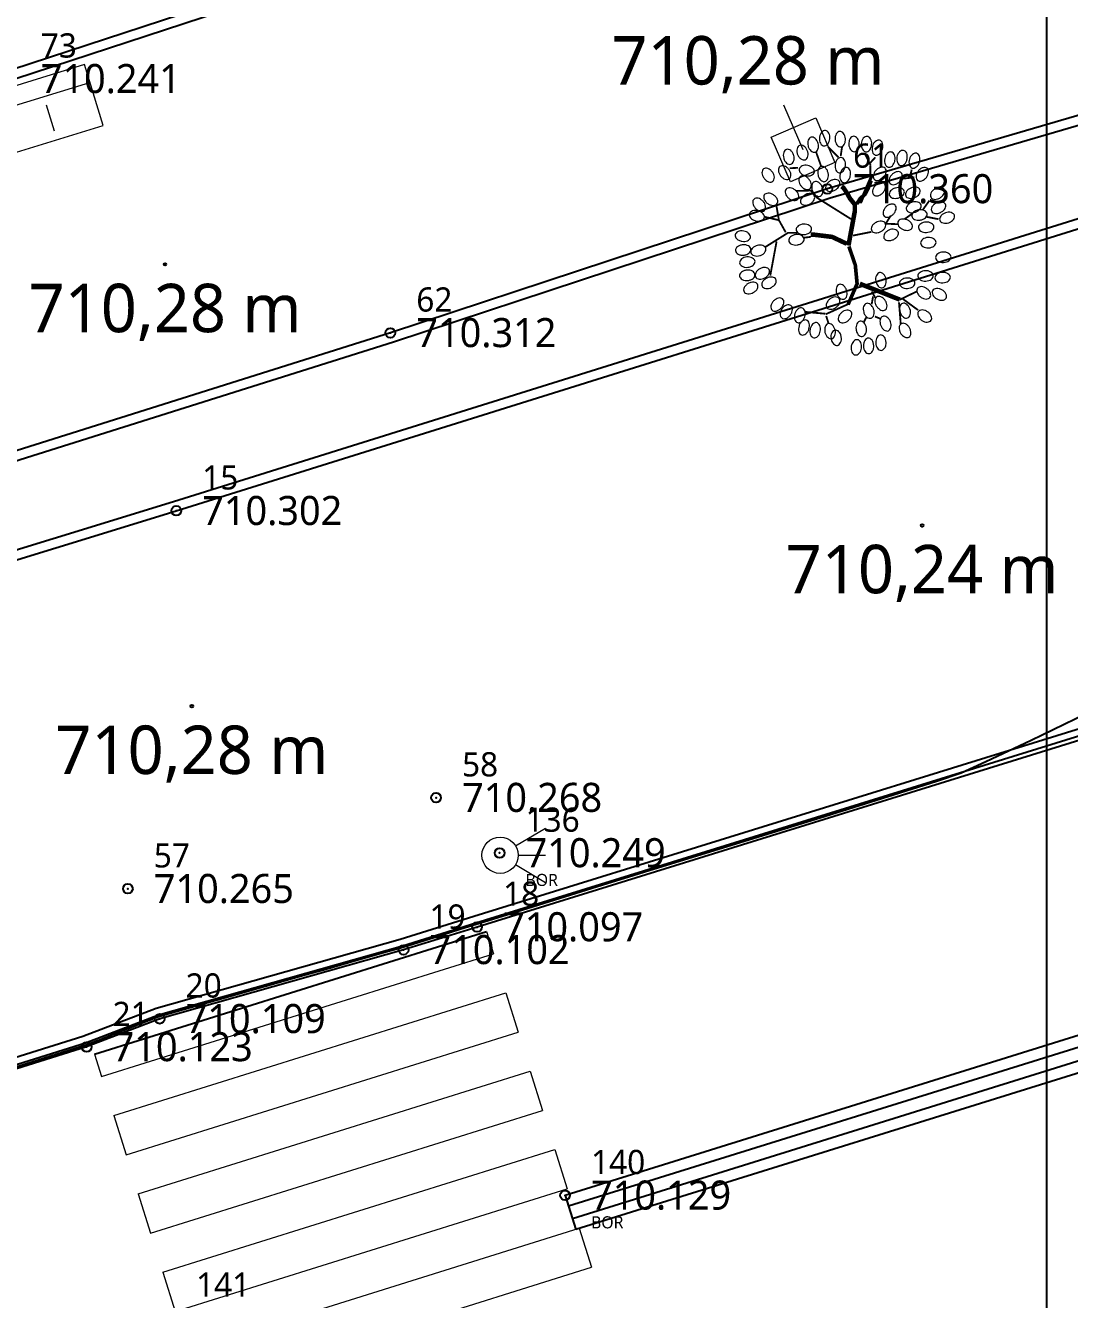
# Model space of a CAD drawing. Header units: metres. Extents: x 429510 to 429857, y 4467140 to 4467333.
# Drawn here: x 429677.36 to 429690.28, y 4467192.23 to 4467208.01 of the extents above; entities that cross this region are included whole.
import ezdxf

# ---------------------------------------------------------------- set-up
doc = ezdxf.new("R2010")
doc.units = ezdxf.units.M
doc.header["$LTSCALE"] = 4
doc.header["$PDMODE"] = 32
doc.header["$PDSIZE"] = 0.12
for name, color, linetype, lineweight in [('38PASO-CEBRA', 254, 'Continuous', 0), ('TB-32BANCO-MADERA-P', 254, 'Continuous', 0), ('TB-41BOCA-RIEGO-P', 131, 'Continuous', 0), ('TB-52REGISTRO-TRAFICO-P', 253, 'Continuous', 0), ('TRIAL-ACERA', 125, 'Continuous', 9)]:
    doc.layers.add(name, color=color, linetype=linetype, lineweight=lineweight)
for name, color, linetype in [('C-ETIQ', 7, 'Continuous'), ('C-MARC', 7, 'Continuous'), ('C-PUNTOS', 7, 'Continuous'), ('C-SUPE-ETIQ_Puntos', 92, 'Continuous'), ('C-TOPO-FEAT', 94, 'Continuous'), ('Cuadricula Coordenadas', 5, 'Continuous')]:
    doc.layers.add(name, color=color, linetype=linetype)
doc.layers.add('C-SUPE_CurvasNivel', color=42, linetype='Continuous', true_color=0xb38600)
doc.layers.add('TB-ARBOL', color=94, linetype='Continuous', true_color=0x03a003)
doc.layers.add('TRIAL-BORDILLO', color=232, linetype='Continuous', lineweight=9, true_color=0xc70063)
doc.layers.add('TRIAL-PINTURA HORIZONTAL', color=254, linetype='Continuous', lineweight=9, true_color=0xe0e0e0)
doc.styles.get("Standard").update_dxf_attribs({"font": 'segoeuil.ttf'})
doc.styles.add('Trial_standard', font='segoeuisl.ttf')

# ---------------------------------------------------------------- blocks, each defined once
blk = doc.blocks.new('*U26')
blk.add_line((0, 0), (-0.398, 0.918))
at = {"flags": 128}
blk.add_lwpolyline([(-0.658, 0.26), (0.26, 0.658), (0.658, -0.26), (-0.26, -0.658), (-0.658, 0.26)], dxfattribs=at)
blk = doc.blocks.new('*U28')
for p, q in [((-2.34, 0.608), (0.527, 1.491)), ((-0.377, 1.027), (-0.211, 0.489)), ((-1.332, 0.733), (-1.166, 0.195))]:
    blk.add_line(p, q)
at = {"flags": 128}
blk.add_lwpolyline([(-2.067, -0.278), (0.8, 0.605), (0.413, 1.859), (-2.454, 0.976)], close=True, dxfattribs=at)
blk = doc.blocks.new('*U24')
at = {"layer": 'TB-ARBOL', "color": 84, "lineweight": 0, "true_color": 0x369720}
for points in [[(-0.674, 2.118, 0.139214), (-0.634, 2.125, 0.107097), (-0.594, 2.157, 0.080118), (-0.563, 2.209, 0.082766), (-0.551, 2.266, 0.067841), (-0.552, 2.33, 0.080118), (-0.57, 2.381, 0.107097), (-0.603, 2.421, 0.139214), (-0.64, 2.436, 0.139214), (-0.68, 2.429, 0.107097), (-0.72, 2.397, 0.080118), (-0.748, 2.35, 0.067841), (-0.763, 2.288, 0.067841), (-0.761, 2.224, 0.080118), (-0.744, 2.173, 0.107097), (-0.711, 2.133, 0.139214)], [(-0.325, 2.099, 0.139214), (-0.287, 2.112, 0.107097), (-0.252, 2.15, 0.080118), (-0.23, 2.207, 0.082766), (-0.228, 2.265, 0.067841), (-0.241, 2.328, 0.080118), (-0.266, 2.376, 0.107097), (-0.306, 2.409, 0.139214), (-0.345, 2.417, 0.139214), (-0.382, 2.404, 0.107097), (-0.417, 2.366, 0.080118), (-0.437, 2.315, 0.067841), (-0.441, 2.251, 0.067841), (-0.429, 2.189, 0.080118), (-0.403, 2.141, 0.107097), (-0.364, 2.107, 0.139214)], [(-1.057, 1.833, 0.139214), (-1.025, 1.857, 0.107097), (-1.004, 1.904, 0.080118), (-1, 1.964, 0.082766), (-1.016, 2.021, 0.067841), (-1.047, 2.077, 0.080118), (-1.086, 2.114, 0.107097), (-1.134, 2.134, 0.139214), (-1.174, 2.13, 0.139214), (-1.205, 2.106, 0.107097), (-1.227, 2.059, 0.080118), (-1.23, 2.005, 0.067841), (-1.215, 1.943, 0.067841), (-1.184, 1.887, 0.080118), (-1.145, 1.849, 0.107097), (-1.097, 1.829, 0.139214)], [(-0.855, 1.99, 0.139214), (-0.82, 2.01, 0.107097), (-0.794, 2.054, 0.080118), (-0.783, 2.113, 0.082766), (-0.791, 2.171, 0.067841), (-0.816, 2.23, 0.080118), (-0.85, 2.272, 0.107097), (-0.895, 2.298, 0.139214), (-0.935, 2.299, 0.139214), (-0.97, 2.278, 0.107097), (-0.997, 2.234, 0.080118), (-1.006, 2.181, 0.067841), (-0.999, 2.117, 0.067841), (-0.974, 2.058, 0.080118), (-0.94, 2.016, 0.107097), (-0.895, 1.991, 0.139214)], [(-0.056, 2.318, 0.139214), (-0.094, 2.306, 0.107097), (-0.13, 2.269, 0.080118), (-0.154, 2.213, 0.082766), (-0.158, 2.155, 0.067841), (-0.147, 2.092, 0.080118), (-0.123, 2.044, 0.107097), (-0.084, 2.009, 0.139214), (-0.046, 1.999, 0.139214), (-0.008, 2.012, 0.107097), (0.028, 2.049, 0.080118), (0.049, 2.099, 0.067841), (0.056, 2.162, 0.067841), (0.045, 2.225, 0.080118), (0.021, 2.274, 0.107097), (-0.017, 2.309, 0.139214)], [(0.221, 2.316, 0.139214), (0.181, 2.309, 0.107097), (0.141, 2.276, 0.080118), (0.111, 2.224, 0.082766), (0.1, 2.166, 0.067841), (0.103, 2.102, 0.080118), (0.122, 2.051, 0.107097), (0.156, 2.012, 0.139214), (0.193, 1.998, 0.139214), (0.232, 2.006, 0.107097), (0.273, 2.038, 0.080118), (0.299, 2.086, 0.067841), (0.313, 2.148, 0.067841), (0.31, 2.212, 0.080118), (0.292, 2.263, 0.107097), (0.258, 2.302, 0.139214)], [(0.478, 2.236, 0.139214), (0.438, 2.236, 0.107097), (0.392, 2.212, 0.080118), (0.353, 2.167, 0.082766), (0.331, 2.113, 0.067841), (0.322, 2.049, 0.080118), (0.33, 1.995, 0.107097), (0.356, 1.951, 0.139214), (0.389, 1.93, 0.139214), (0.429, 1.929, 0.107097), (0.475, 1.954, 0.080118), (0.511, 1.995, 0.067841), (0.536, 2.053, 0.067841), (0.546, 2.117, 0.080118), (0.538, 2.17, 0.107097), (0.512, 2.215, 0.139214)], [(-1.356, 1.74, 0.139214), (-1.322, 1.761, 0.107097), (-1.296, 1.805, 0.080118), (-1.286, 1.865, 0.082766), (-1.295, 1.922, 0.067841), (-1.321, 1.981, 0.080118), (-1.356, 2.023, 0.107097), (-1.401, 2.047, 0.139214), (-1.441, 2.048, 0.139214), (-1.475, 2.027, 0.107097), (-1.501, 1.982, 0.080118), (-1.51, 1.929, 0.067841), (-1.502, 1.865, 0.067841), (-1.476, 1.806, 0.080118), (-1.441, 1.765, 0.107097), (-1.396, 1.74, 0.139214)], [(-0.313, 1.879, 0.139214), (-0.352, 1.873, 0.107097), (-0.394, 1.843, 0.080118), (-0.426, 1.792, 0.082766), (-0.44, 1.735, 0.067841), (-0.44, 1.671, 0.080118), (-0.424, 1.619, 0.107097), (-0.392, 1.579, 0.139214), (-0.355, 1.563, 0.139214), (-0.315, 1.569, 0.107097), (-0.274, 1.599, 0.080118), (-0.245, 1.645, 0.067841), (-0.228, 1.707, 0.067841), (-0.228, 1.771, 0.080118), (-0.244, 1.823, 0.107097), (-0.276, 1.863, 0.139214)], [(0.718, 1.993, 0.139214), (0.678, 1.989, 0.107097), (0.635, 1.961, 0.080118), (0.6, 1.912, 0.082766), (0.582, 1.856, 0.067841), (0.579, 1.793, 0.080118), (0.592, 1.74, 0.107097), (0.621, 1.698, 0.139214), (0.657, 1.679, 0.139214), (0.697, 1.683, 0.107097), (0.74, 1.711, 0.080118), (0.772, 1.755, 0.067841), (0.793, 1.816, 0.067841), (0.796, 1.88, 0.080118), (0.783, 1.932, 0.107097), (0.754, 1.975, 0.139214)], [(0.971, 2.026, 0.139214), (0.931, 2.023, 0.107097), (0.888, 1.995, 0.080118), (0.852, 1.946, 0.082766), (0.835, 1.89, 0.067841), (0.832, 1.826, 0.080118), (0.845, 1.773, 0.107097), (0.874, 1.731, 0.139214), (0.91, 1.713, 0.139214), (0.95, 1.716, 0.107097), (0.993, 1.744, 0.080118), (1.025, 1.789, 0.067841), (1.045, 1.849, 0.067841), (1.049, 1.913, 0.080118), (1.036, 1.966, 0.107097), (1.007, 2.008, 0.139214)], [(1.244, 1.966, 0.139214), (1.204, 1.967, 0.107097), (1.158, 1.944, 0.080118), (1.117, 1.9, 0.082766), (1.094, 1.846, 0.067841), (1.083, 1.783, 0.080118), (1.09, 1.729, 0.107097), (1.115, 1.684, 0.139214), (1.149, 1.662, 0.139214), (1.189, 1.661, 0.107097), (1.235, 1.684, 0.080118), (1.271, 1.724, 0.067841), (1.298, 1.782, 0.067841), (1.309, 1.845, 0.080118), (1.302, 1.899, 0.107097), (1.277, 1.944, 0.139214)], [(-1.726, 1.388, 0.139214), (-1.702, 1.42, 0.107097), (-1.694, 1.471, 0.080118), (-1.706, 1.53, 0.082766), (-1.736, 1.58, 0.067841), (-1.781, 1.625, 0.080118), (-1.829, 1.651, 0.107097), (-1.88, 1.657, 0.139214), (-1.918, 1.643, 0.139214), (-1.942, 1.611, 0.107097), (-1.95, 1.56, 0.080118), (-1.939, 1.507, 0.067841), (-1.907, 1.451, 0.067841), (-1.862, 1.406, 0.080118), (-1.815, 1.38, 0.107097), (-1.763, 1.373, 0.139214)], [(-1.382, 1.443, 0.139214), (-1.359, 1.475, 0.107097), (-1.352, 1.526, 0.080118), (-1.366, 1.585, 0.082766), (-1.397, 1.634, 0.067841), (-1.444, 1.679, 0.080118), (-1.492, 1.703, 0.107097), (-1.543, 1.708, 0.139214), (-1.58, 1.693, 0.139214), (-1.604, 1.661, 0.107097), (-1.611, 1.609, 0.080118), (-1.598, 1.557, 0.067841), (-1.565, 1.502, 0.067841), (-1.519, 1.457, 0.080118), (-1.471, 1.432, 0.107097), (-1.419, 1.427, 0.139214)], [(-0.868, 1.579, 0.139214), (-0.871, 1.618, 0.107097), (-0.9, 1.662, 0.080118), (-0.948, 1.697, 0.082766), (-1.004, 1.714, 0.067841), (-1.068, 1.718, 0.080118), (-1.121, 1.705, 0.107097), (-1.163, 1.675, 0.139214), (-1.181, 1.639, 0.139214), (-1.178, 1.599, 0.107097), (-1.15, 1.556, 0.080118), (-1.106, 1.524, 0.067841), (-1.045, 1.504, 0.067841), (-0.981, 1.5, 0.080118), (-0.928, 1.513, 0.107097), (-0.886, 1.543, 0.139214)], [(-0.726, 1.692, 0.139214), (-0.761, 1.672, 0.107097), (-0.789, 1.629, 0.080118), (-0.8, 1.57, 0.082766), (-0.792, 1.512, 0.067841), (-0.769, 1.452, 0.080118), (-0.735, 1.41, 0.107097), (-0.69, 1.384, 0.139214), (-0.65, 1.382, 0.139214), (-0.616, 1.402, 0.107097), (-0.588, 1.446, 0.080118), (-0.578, 1.499, 0.067841), (-0.585, 1.563, 0.067841), (-0.608, 1.622, 0.080118), (-0.642, 1.665, 0.107097), (-0.686, 1.691, 0.139214)], [(-0.195, 1.671, 0.139214), (-0.235, 1.67, 0.107097), (-0.28, 1.644, 0.080118), (-0.317, 1.597, 0.082766), (-0.337, 1.542, 0.067841), (-0.344, 1.478, 0.080118), (-0.333, 1.425, 0.107097), (-0.306, 1.381, 0.139214), (-0.271, 1.361, 0.139214), (-0.231, 1.363, 0.107097), (-0.186, 1.389, 0.080118), (-0.152, 1.431, 0.067841), (-0.129, 1.491, 0.067841), (-0.122, 1.555, 0.080118), (-0.133, 1.608, 0.107097), (-0.16, 1.651, 0.139214)], [(0.589, 1.659, 0.139214), (0.553, 1.677, 0.107097), (0.502, 1.676, 0.080118), (0.446, 1.653, 0.082766), (0.402, 1.614, 0.067841), (0.366, 1.562, 0.080118), (0.349, 1.51, 0.107097), (0.352, 1.458, 0.139214), (0.373, 1.424, 0.139214), (0.409, 1.406, 0.107097), (0.461, 1.408, 0.080118), (0.511, 1.429, 0.067841), (0.56, 1.469, 0.067841), (0.596, 1.522, 0.080118), (0.613, 1.574, 0.107097), (0.61, 1.625, 0.139214)], [(0.923, 1.565, 0.139214), (0.888, 1.584, 0.107097), (0.837, 1.586, 0.080118), (0.78, 1.565, 0.082766), (0.735, 1.529, 0.067841), (0.696, 1.478, 0.080118), (0.677, 1.427, 0.107097), (0.677, 1.375, 0.139214), (0.697, 1.34, 0.139214), (0.731, 1.321, 0.107097), (0.783, 1.319, 0.080118), (0.834, 1.338, 0.067841), (0.885, 1.377, 0.067841), (0.924, 1.427, 0.080118), (0.943, 1.478, 0.107097), (0.943, 1.53, 0.139214)], [(1.456, 1.659, 0.139214), (1.419, 1.674, 0.107097), (1.368, 1.669, 0.080118), (1.314, 1.641, 0.082766), (1.274, 1.6, 0.067841), (1.241, 1.544, 0.080118), (1.229, 1.492, 0.107097), (1.236, 1.44, 0.139214), (1.259, 1.408, 0.139214), (1.296, 1.393, 0.107097), (1.348, 1.398, 0.080118), (1.396, 1.423, 0.067841), (1.442, 1.468, 0.067841), (1.474, 1.523, 0.080118), (1.487, 1.576, 0.107097), (1.48, 1.627, 0.139214)], [(-1.16, 1.484, 0.139214), (-1.184, 1.452, 0.107097), (-1.19, 1.401, 0.080118), (-1.176, 1.342, 0.082766), (-1.144, 1.293, 0.067841), (-1.098, 1.249, 0.080118), (-1.049, 1.225, 0.107097), (-0.998, 1.22, 0.139214), (-0.961, 1.235, 0.139214), (-0.938, 1.268, 0.107097), (-0.931, 1.319, 0.080118), (-0.944, 1.372, 0.067841), (-0.977, 1.427, 0.067841), (-1.024, 1.471, 0.080118), (-1.072, 1.495, 0.107097), (-1.124, 1.5, 0.139214)], [(-0.867, 1.379, 0.139214), (-0.899, 1.354, 0.107097), (-0.92, 1.307, 0.080118), (-0.923, 1.247, 0.082766), (-0.908, 1.191, 0.067841), (-0.876, 1.135, 0.080118), (-0.837, 1.098, 0.107097), (-0.789, 1.078, 0.139214), (-0.749, 1.082, 0.139214), (-0.717, 1.107, 0.107097), (-0.696, 1.154, 0.080118), (-0.693, 1.208, 0.067841), (-0.709, 1.27, 0.067841), (-0.74, 1.326, 0.080118), (-0.78, 1.363, 0.107097), (-0.827, 1.383, 0.139214)], [(-0.351, 1.383, 0.139214), (-0.38, 1.41, 0.107097), (-0.43, 1.425, 0.080118), (-0.49, 1.419, 0.082766), (-0.543, 1.395, 0.067841), (-0.594, 1.355, 0.080118), (-0.625, 1.311, 0.107097), (-0.637, 1.261, 0.139214), (-0.627, 1.222, 0.139214), (-0.598, 1.194, 0.107097), (-0.548, 1.18, 0.080118), (-0.494, 1.185, 0.067841), (-0.435, 1.21, 0.067841), (-0.385, 1.249, 0.080118), (-0.354, 1.294, 0.107097), (-0.341, 1.344, 0.139214)], [(0.573, 1.343, 0.139214), (0.537, 1.361, 0.107097), (0.485, 1.359, 0.080118), (0.43, 1.336, 0.082766), (0.387, 1.297, 0.067841), (0.351, 1.244, 0.080118), (0.334, 1.192, 0.107097), (0.338, 1.14, 0.139214), (0.359, 1.107, 0.139214), (0.395, 1.089, 0.107097), (0.447, 1.091, 0.080118), (0.497, 1.112, 0.067841), (0.546, 1.153, 0.067841), (0.582, 1.206, 0.080118), (0.598, 1.258, 0.107097), (0.594, 1.31, 0.139214)], [(-1.636, 0.928, 0.139214), (-1.624, 0.966, 0.107097), (-1.633, 1.017, 0.080118), (-1.665, 1.068, 0.082766), (-1.709, 1.106, 0.067841), (-1.767, 1.134, 0.080118), (-1.821, 1.142, 0.107097), (-1.871, 1.131, 0.139214), (-1.902, 1.106, 0.139214), (-1.914, 1.067, 0.107097), (-1.905, 1.017, 0.080118), (-1.876, 0.97, 0.067841), (-1.828, 0.928, 0.067841), (-1.771, 0.9, 0.080118), (-1.717, 0.891, 0.107097), (-1.667, 0.902, 0.139214)], [(-1.207, 1.019, 0.139214), (-1.191, 1.055, 0.107097), (-1.195, 1.107, 0.080118), (-1.221, 1.161, 0.082766), (-1.261, 1.203, 0.067841), (-1.315, 1.237, 0.080118), (-1.368, 1.251, 0.107097), (-1.419, 1.246, 0.139214), (-1.452, 1.223, 0.139214), (-1.468, 1.187, 0.107097), (-1.465, 1.135, 0.080118), (-1.441, 1.086, 0.067841), (-1.398, 1.039, 0.067841), (-1.344, 1.005, 0.080118), (-1.292, 0.991, 0.107097), (-1.24, 0.996, 0.139214)], [(-0.87, 1.096, 0.139214), (-0.899, 1.124, 0.107097), (-0.948, 1.138, 0.080118), (-1.009, 1.133, 0.082766), (-1.062, 1.109, 0.067841), (-1.113, 1.07, 0.080118), (-1.144, 1.026, 0.107097), (-1.157, 0.976, 0.139214), (-1.147, 0.937, 0.139214), (-1.118, 0.909, 0.107097), (-1.069, 0.895, 0.080118), (-1.015, 0.9, 0.067841), (-0.955, 0.924, 0.067841), (-0.905, 0.963, 0.080118), (-0.873, 1.007, 0.107097), (-0.861, 1.057, 0.139214)], [(0.986, 1.188, 0.139214), (0.965, 1.222, 0.107097), (0.921, 1.249, 0.080118), (0.862, 1.259, 0.082766), (0.804, 1.249, 0.067841), (0.745, 1.224, 0.080118), (0.704, 1.189, 0.107097), (0.679, 1.144, 0.139214), (0.678, 1.104, 0.139214), (0.699, 1.07, 0.107097), (0.743, 1.043, 0.080118), (0.797, 1.035, 0.067841), (0.861, 1.043, 0.067841), (0.919, 1.068, 0.080118), (0.961, 1.103, 0.107097), (0.986, 1.148, 0.139214)], [(1.309, 1.215, 0.139214), (1.284, 1.246, 0.107097), (1.236, 1.266, 0.080118), (1.176, 1.267, 0.082766), (1.12, 1.25, 0.067841), (1.066, 1.216, 0.080118), (1.029, 1.176, 0.107097), (1.012, 1.127, 0.139214), (1.017, 1.088, 0.139214), (1.042, 1.057, 0.107097), (1.09, 1.037, 0.080118), (1.144, 1.036, 0.067841), (1.206, 1.053, 0.067841), (1.261, 1.087, 0.080118), (1.297, 1.127, 0.107097), (1.315, 1.176, 0.139214)], [(1.807, 1.227, 0.139214), (1.777, 1.254, 0.107097), (1.727, 1.266, 0.080118), (1.667, 1.257, 0.082766), (1.615, 1.231, 0.067841), (1.566, 1.19, 0.080118), (1.537, 1.144, 0.107097), (1.527, 1.093, 0.139214), (1.538, 1.055, 0.139214), (1.568, 1.028, 0.107097), (1.619, 1.016, 0.080118), (1.672, 1.024, 0.067841), (1.731, 1.051, 0.067841), (1.779, 1.092, 0.080118), (1.809, 1.138, 0.107097), (1.819, 1.189, 0.139214)], [(-1.901, 0.786, 0.139214), (-1.879, 0.819, 0.107097), (-1.876, 0.871, 0.080118), (-1.894, 0.928, 0.082766), (-1.928, 0.976, 0.067841), (-1.977, 1.017, 0.080118), (-2.026, 1.039, 0.107097), (-2.078, 1.04, 0.139214), (-2.114, 1.023, 0.139214), (-2.135, 0.989, 0.107097), (-2.139, 0.938, 0.080118), (-2.123, 0.886, 0.067841), (-2.087, 0.833, 0.067841), (-2.038, 0.791, 0.080118), (-1.988, 0.77, 0.107097), (-1.937, 0.768, 0.139214)], [(0.761, 0.915, 0.107097), (0.71, 0.916, 0.080118), (0.653, 0.896, 0.082766), (0.608, 0.859, 0.067841), (0.569, 0.808, 0.080118), (0.55, 0.757, 0.107097), (0.551, 0.706, 0.139214), (0.57, 0.671, 0.139214), (0.605, 0.651, 0.107097), (0.657, 0.65, 0.080118), (0.708, 0.669, 0.067841), (0.759, 0.707, 0.067841), (0.797, 0.758, 0.080118), (0.816, 0.809, 0.107097), (0.816, 0.861, 0.139214), (0.796, 0.896, 0.139214)], [(1.205, 0.967, 0.082766), (1.148, 0.955, 0.067841), (1.09, 0.926, 0.080118), (1.05, 0.889, 0.107097), (1.028, 0.842, 0.139214), (1.03, 0.803, 0.139214), (1.053, 0.769, 0.107097), (1.098, 0.746, 0.080118), (1.152, 0.74, 0.067841), (1.215, 0.752, 0.067841), (1.273, 0.78, 0.080118), (1.312, 0.817, 0.107097), (1.335, 0.864, 0.139214), (1.333, 0.904, 0.139214), (1.31, 0.937, 0.107097), (1.264, 0.961, 0.080118)], [(1.199, 0.601, 0.080118), (1.251, 0.586, 0.067841), (1.315, 0.587, 0.067841), (1.376, 0.605, 0.080118), (1.422, 0.635, 0.107097), (1.451, 0.677, 0.139214), (1.456, 0.717, 0.139214), (1.44, 0.753, 0.107097), (1.399, 0.784, 0.080118), (1.341, 0.801, 0.082766), (1.283, 0.798, 0.067841), (1.221, 0.78, 0.080118), (1.176, 0.75, 0.107097), (1.146, 0.708, 0.139214), (1.141, 0.668, 0.139214), (1.158, 0.632, 0.107097)], [(1.628, 0.724, 0.080118), (1.682, 0.726, 0.067841), (1.743, 0.748, 0.067841), (1.795, 0.785, 0.080118), (1.828, 0.828, 0.107097), (1.843, 0.877, 0.139214), (1.835, 0.916, 0.139214), (1.808, 0.945, 0.107097), (1.759, 0.962, 0.080118), (1.699, 0.959, 0.082766), (1.644, 0.938, 0.067841), (1.592, 0.901, 0.080118), (1.558, 0.858, 0.107097), (1.544, 0.809, 0.139214), (1.552, 0.77, 0.139214), (1.579, 0.74, 0.107097)], [(-1.902, 0.631, 0.139214), (-1.901, 0.671, 0.107097), (-1.926, 0.716, 0.080118), (-1.971, 0.756, 0.082766), (-2.025, 0.778, 0.067841), (-2.089, 0.787, 0.080118), (-2.142, 0.779, 0.107097), (-2.187, 0.753, 0.139214), (-2.208, 0.719, 0.139214), (-2.208, 0.679, 0.107097), (-2.184, 0.633, 0.080118), (-2.143, 0.598, 0.067841), (-2.084, 0.572, 0.067841), (-2.021, 0.563, 0.080118), (-1.967, 0.571, 0.107097), (-1.923, 0.597, 0.139214)], [(0.566, 0.551, 0.107097), (0.517, 0.566, 0.080118), (0.456, 0.562, 0.082766), (0.403, 0.539, 0.067841), (0.351, 0.501, 0.080118), (0.319, 0.457, 0.107097), (0.306, 0.407, 0.139214), (0.315, 0.368, 0.139214), (0.343, 0.34, 0.107097), (0.392, 0.325, 0.080118), (0.446, 0.329, 0.067841), (0.506, 0.352, 0.067841), (0.557, 0.39, 0.080118), (0.59, 0.434, 0.107097), (0.603, 0.483, 0.139214), (0.594, 0.522, 0.139214)], [(1.151, 0.432, 0.139214), (1.155, 0.472, 0.107097), (1.136, 0.519, 0.080118), (1.095, 0.563, 0.082766), (1.043, 0.591, 0.067841), (0.981, 0.607, 0.080118), (0.927, 0.605, 0.107097), (0.88, 0.584, 0.139214), (0.855, 0.552, 0.139214), (0.851, 0.512, 0.107097), (0.87, 0.464, 0.080118), (0.907, 0.425, 0.067841), (0.963, 0.393, 0.067841), (1.025, 0.377, 0.080118), (1.079, 0.379, 0.107097), (1.126, 0.4, 0.139214)], [(1.38, 0.339, 0.067841), (1.443, 0.333, 0.067841), (1.507, 0.343, 0.080118), (1.555, 0.368, 0.107097), (1.59, 0.406, 0.139214), (1.599, 0.445, 0.139214), (1.587, 0.483, 0.107097), (1.55, 0.519, 0.080118), (1.495, 0.542, 0.082766), (1.436, 0.546, 0.067841), (1.373, 0.536, 0.080118), (1.325, 0.511, 0.107097), (1.29, 0.473, 0.139214), (1.28, 0.434, 0.139214), (1.293, 0.396, 0.107097), (1.33, 0.36, 0.080118)], [(2.022, 0.686, 0.139214), (1.999, 0.719, 0.107097), (1.953, 0.743, 0.080118), (1.893, 0.75, 0.082766), (1.836, 0.737, 0.067841), (1.779, 0.709, 0.080118), (1.739, 0.672, 0.107097), (1.717, 0.625, 0.139214), (1.719, 0.585, 0.139214), (1.742, 0.552, 0.107097), (1.787, 0.528, 0.080118), (1.841, 0.522, 0.067841), (1.904, 0.534, 0.067841), (1.962, 0.563, 0.080118), (2.001, 0.6, 0.107097), (2.023, 0.646, 0.139214)], [(-2.188, 0.227, 0.139214), (-2.192, 0.267, 0.107097), (-2.221, 0.31, 0.080118), (-2.27, 0.344, 0.082766), (-2.326, 0.361, 0.067841), (-2.39, 0.363, 0.080118), (-2.443, 0.35, 0.107097), (-2.485, 0.32, 0.139214), (-2.502, 0.284, 0.139214), (-2.498, 0.244, 0.107097), (-2.47, 0.201, 0.080118), (-2.425, 0.17, 0.067841), (-2.365, 0.15, 0.067841), (-2.301, 0.147, 0.080118), (-2.248, 0.161, 0.107097), (-2.206, 0.191, 0.139214)], [(-1.398, 0.163, 0.139214), (-1.383, 0.126, 0.107097), (-1.343, 0.093, 0.080118), (-1.285, 0.075, 0.082766), (-1.227, 0.076, 0.067841), (-1.165, 0.092, 0.080118), (-1.119, 0.121, 0.107097), (-1.088, 0.162, 0.139214), (-1.082, 0.201, 0.139214), (-1.097, 0.238, 0.107097), (-1.137, 0.271, 0.080118), (-1.189, 0.287, 0.067841), (-1.253, 0.288, 0.067841), (-1.315, 0.272, 0.080118), (-1.361, 0.243, 0.107097), (-1.392, 0.202, 0.139214)], [(-1.245, 0.391, 0.139214), (-1.233, 0.353, 0.107097), (-1.196, 0.317, 0.080118), (-1.14, 0.294, 0.082766), (-1.082, 0.29, 0.067841), (-1.019, 0.301, 0.080118), (-0.97, 0.325, 0.107097), (-0.936, 0.363, 0.139214), (-0.926, 0.402, 0.139214), (-0.938, 0.44, 0.107097), (-0.975, 0.476, 0.080118), (-1.026, 0.497, 0.067841), (-1.089, 0.504, 0.067841), (-1.152, 0.493, 0.080118), (-1.201, 0.469, 0.107097), (-1.235, 0.43, 0.139214)], [(0.86, 0.345, 0.139214), (0.834, 0.376, 0.107097), (0.787, 0.396, 0.080118), (0.726, 0.397, 0.082766), (0.671, 0.379, 0.067841), (0.616, 0.346, 0.080118), (0.58, 0.305, 0.107097), (0.562, 0.257, 0.139214), (0.567, 0.217, 0.139214), (0.593, 0.186, 0.107097), (0.64, 0.167, 0.080118), (0.695, 0.166, 0.067841), (0.756, 0.183, 0.067841), (0.811, 0.216, 0.080118), (0.847, 0.257, 0.107097), (0.865, 0.305, 0.139214)], [(-2.496, -0.042, 0.139214), (-2.482, -0.079, 0.107097), (-2.443, -0.114, 0.080118), (-2.386, -0.134, 0.082766), (-2.328, -0.136, 0.067841), (-2.265, -0.122, 0.080118), (-2.218, -0.095, 0.107097), (-2.185, -0.055, 0.139214), (-2.178, -0.016, 0.139214), (-2.192, 0.021, 0.107097), (-2.23, 0.055, 0.080118), (-2.281, 0.074, 0.067841), (-2.345, 0.078, 0.067841), (-2.408, 0.064, 0.080118), (-2.455, 0.037, 0.107097), (-2.488, -0.003, 0.139214)], [(-2.178, -0.084, 0.139214), (-2.157, -0.118, 0.107097), (-2.113, -0.144, 0.080118), (-2.053, -0.154, 0.082766), (-1.996, -0.145, 0.067841), (-1.937, -0.12, 0.080118), (-1.895, -0.085, 0.107097), (-1.871, -0.04, 0.139214), (-1.87, 0, 0.139214), (-1.891, 0.035, 0.107097), (-1.935, 0.061, 0.080118), (-1.989, 0.07, 0.067841), (-2.052, 0.061, 0.067841), (-2.111, 0.036, 0.080118), (-2.153, 0.001, 0.107097), (-2.177, -0.044, 0.139214)], [(1.642, 0.127, 0.139214), (1.629, 0.165, 0.107097), (1.592, 0.201, 0.080118), (1.537, 0.224, 0.082766), (1.479, 0.229, 0.067841), (1.415, 0.218, 0.080118), (1.367, 0.194, 0.107097), (1.332, 0.155, 0.139214), (1.323, 0.116, 0.139214), (1.335, 0.078, 0.107097), (1.372, 0.042, 0.080118), (1.422, 0.021, 0.067841), (1.486, 0.015, 0.067841), (1.549, 0.026, 0.080118), (1.597, 0.05, 0.107097), (1.632, 0.088, 0.139214)], [(-2.411, -0.293, 0.139214), (-2.397, -0.33, 0.107097), (-2.359, -0.364, 0.080118), (-2.302, -0.385, 0.082766), (-2.244, -0.387, 0.067841), (-2.181, -0.373, 0.080118), (-2.134, -0.346, 0.107097), (-2.101, -0.306, 0.139214), (-2.093, -0.267, 0.139214), (-2.107, -0.23, 0.107097), (-2.146, -0.195, 0.080118), (-2.197, -0.177, 0.067841), (-2.261, -0.173, 0.067841), (-2.323, -0.187, 0.080118), (-2.371, -0.214, 0.107097), (-2.403, -0.254, 0.139214)], [(1.951, -0.174, 0.139214), (1.939, -0.136, 0.107097), (1.902, -0.1, 0.080118), (1.846, -0.077, 0.082766), (1.788, -0.073, 0.067841), (1.725, -0.083, 0.080118), (1.676, -0.108, 0.107097), (1.642, -0.146, 0.139214), (1.632, -0.185, 0.139214), (1.644, -0.223, 0.107097), (1.681, -0.259, 0.080118), (1.732, -0.28, 0.067841), (1.795, -0.286, 0.067841), (1.858, -0.276, 0.080118), (1.907, -0.251, 0.107097), (1.941, -0.213, 0.139214)], [(-2.411, -0.57, 0.139214), (-2.396, -0.607, 0.107097), (-2.356, -0.64, 0.080118), (-2.299, -0.659, 0.082766), (-2.24, -0.659, 0.067841), (-2.178, -0.643, 0.080118), (-2.132, -0.615, 0.107097), (-2.1, -0.574, 0.139214), (-2.094, -0.535, 0.139214), (-2.109, -0.498, 0.107097), (-2.148, -0.465, 0.080118), (-2.2, -0.448, 0.067841), (-2.264, -0.446, 0.067841), (-2.326, -0.461, 0.080118), (-2.372, -0.489, 0.107097), (-2.404, -0.53, 0.139214)], [(-2.083, -0.586, 0.139214), (-2.055, -0.615, 0.107097), (-2.006, -0.631, 0.080118), (-1.946, -0.627, 0.082766), (-1.892, -0.605, 0.067841), (-1.84, -0.567, 0.080118), (-1.807, -0.524, 0.107097), (-1.793, -0.474, 0.139214), (-1.802, -0.435, 0.139214), (-1.83, -0.407, 0.107097), (-1.879, -0.391, 0.080118), (-1.933, -0.394, 0.067841), (-1.993, -0.417, 0.067841), (-2.045, -0.454, 0.080118), (-2.077, -0.498, 0.107097), (-2.091, -0.547, 0.139214)], [(0.478, -0.496, 0.139214), (0.442, -0.513, 0.107097), (0.411, -0.555, 0.080118), (0.396, -0.613, 0.082766), (0.399, -0.671, 0.067841), (0.418, -0.732, 0.080118), (0.449, -0.777, 0.107097), (0.491, -0.806, 0.139214), (0.531, -0.811, 0.139214), (0.567, -0.794, 0.107097), (0.598, -0.752, 0.080118), (0.612, -0.7, 0.067841), (0.61, -0.636, 0.067841), (0.591, -0.575, 0.080118), (0.561, -0.53, 0.107097), (0.518, -0.501, 0.139214)], [(1.585, -0.559, 0.139214), (1.573, -0.521, 0.107097), (1.536, -0.485, 0.080118), (1.481, -0.461, 0.082766), (1.422, -0.457, 0.067841), (1.359, -0.468, 0.080118), (1.311, -0.492, 0.107097), (1.276, -0.531, 0.139214), (1.266, -0.569, 0.139214), (1.279, -0.608, 0.107097), (1.316, -0.644, 0.080118), (1.366, -0.665, 0.067841), (1.429, -0.671, 0.067841), (1.493, -0.66, 0.080118), (1.541, -0.636, 0.107097), (1.576, -0.598, 0.139214)], [(1.937, -0.593, 0.139214), (1.925, -0.555, 0.107097), (1.888, -0.519, 0.080118), (1.832, -0.495, 0.082766), (1.774, -0.491, 0.067841), (1.711, -0.502, 0.080118), (1.662, -0.526, 0.107097), (1.628, -0.565, 0.139214), (1.618, -0.603, 0.139214), (1.63, -0.642, 0.107097), (1.667, -0.678, 0.080118), (1.717, -0.699, 0.067841), (1.781, -0.705, 0.067841), (1.844, -0.694, 0.080118), (1.893, -0.67, 0.107097), (1.927, -0.632, 0.139214)], [(-2.32, -0.891, 0.139214), (-2.292, -0.92, 0.107097), (-2.242, -0.935, 0.080118), (-2.182, -0.93, 0.082766), (-2.129, -0.908, 0.067841), (-2.077, -0.869, 0.080118), (-2.045, -0.826, 0.107097), (-2.032, -0.776, 0.139214), (-2.041, -0.737, 0.139214), (-2.069, -0.709, 0.107097), (-2.118, -0.693, 0.080118), (-2.172, -0.697, 0.067841), (-2.232, -0.72, 0.067841), (-2.283, -0.759, 0.080118), (-2.316, -0.803, 0.107097), (-2.329, -0.852, 0.139214)], [(-1.948, -0.776, 0.139214), (-1.921, -0.806, 0.107097), (-1.873, -0.824, 0.080118), (-1.812, -0.822, 0.082766), (-1.758, -0.802, 0.067841), (-1.704, -0.767, 0.080118), (-1.67, -0.725, 0.107097), (-1.654, -0.676, 0.139214), (-1.661, -0.636, 0.139214), (-1.688, -0.607, 0.107097), (-1.736, -0.589, 0.080118), (-1.79, -0.59, 0.067841), (-1.851, -0.61, 0.067841), (-1.904, -0.646, 0.080118), (-1.939, -0.688, 0.107097), (-1.955, -0.737, 0.139214)], [(-0.355, -0.74, 0.139214), (-0.389, -0.762, 0.107097), (-0.413, -0.808, 0.080118), (-0.42, -0.868, 0.082766), (-0.408, -0.925, 0.067841), (-0.38, -0.983, 0.080118), (-0.343, -1.023, 0.107097), (-0.297, -1.045, 0.139214), (-0.257, -1.044, 0.139214), (-0.224, -1.021, 0.107097), (-0.199, -0.976, 0.080118), (-0.193, -0.922, 0.067841), (-0.204, -0.859, 0.067841), (-0.232, -0.801, 0.080118), (-0.269, -0.761, 0.107097), (-0.315, -0.739, 0.139214)], [(1.206, -0.71, 0.139214), (1.194, -0.672, 0.107097), (1.157, -0.636, 0.080118), (1.101, -0.613, 0.082766), (1.043, -0.608, 0.067841), (0.98, -0.619, 0.080118), (0.931, -0.643, 0.107097), (0.897, -0.682, 0.139214), (0.887, -0.721, 0.139214), (0.899, -0.759, 0.107097), (0.936, -0.795, 0.080118), (0.986, -0.816, 0.067841), (1.05, -0.822, 0.067841), (1.113, -0.811, 0.080118), (1.162, -0.787, 0.107097), (1.196, -0.749, 0.139214)], [(1.517, -1.009, 0.139214), (1.531, -0.971, 0.107097), (1.525, -0.92, 0.080118), (1.496, -0.867, 0.082766), (1.453, -0.828, 0.067841), (1.397, -0.797, 0.080118), (1.343, -0.786, 0.107097), (1.293, -0.795, 0.139214), (1.261, -0.819, 0.139214), (1.247, -0.856, 0.107097), (1.253, -0.908, 0.080118), (1.28, -0.955, 0.067841), (1.325, -1, 0.067841), (1.381, -1.031, 0.080118), (1.435, -1.042, 0.107097), (1.486, -1.033, 0.139214)], [(-1.742, -1.271, 0.139214), (-1.707, -1.29, 0.107097), (-1.655, -1.289, 0.080118), (-1.599, -1.267, 0.082766), (-1.555, -1.229, 0.067841), (-1.517, -1.177, 0.080118), (-1.5, -1.126, 0.107097), (-1.502, -1.074, 0.139214), (-1.523, -1.04, 0.139214), (-1.558, -1.021, 0.107097), (-1.61, -1.021, 0.080118), (-1.66, -1.042, 0.067841), (-1.71, -1.082, 0.067841), (-1.747, -1.134, 0.080118), (-1.765, -1.185, 0.107097), (-1.763, -1.237, 0.139214)], [(-0.355, -1.031, 0.139214), (-0.387, -1.007, 0.107097), (-0.438, -0.998, 0.080118), (-0.497, -1.01, 0.082766), (-0.547, -1.04, 0.067841), (-0.593, -1.085, 0.080118), (-0.619, -1.132, 0.107097), (-0.626, -1.183, 0.139214), (-0.612, -1.221, 0.139214), (-0.58, -1.245, 0.107097), (-0.53, -1.254, 0.080118), (-0.476, -1.243, 0.067841), (-0.42, -1.212, 0.067841), (-0.374, -1.167, 0.080118), (-0.348, -1.12, 0.107097), (-0.341, -1.069, 0.139214)], [(0.595, -1.264, 0.139214), (0.621, -1.234, 0.107097), (0.631, -1.183, 0.080118), (0.621, -1.124, 0.082766), (0.594, -1.072, 0.067841), (0.551, -1.025, 0.080118), (0.504, -0.997, 0.107097), (0.453, -0.988, 0.139214), (0.415, -1.001, 0.139214), (0.39, -1.031, 0.107097), (0.379, -1.082, 0.080118), (0.388, -1.135, 0.067841), (0.417, -1.193, 0.067841), (0.46, -1.24, 0.080118), (0.506, -1.268, 0.107097), (0.557, -1.277, 0.139214)], [(1.851, -1.024, 0.139214), (1.86, -0.985, 0.107097), (1.846, -0.935, 0.080118), (1.811, -0.886, 0.082766), (1.763, -0.853, 0.067841), (1.703, -0.83, 0.080118), (1.649, -0.826, 0.107097), (1.6, -0.841, 0.139214), (1.571, -0.87, 0.139214), (1.562, -0.909, 0.107097), (1.576, -0.959, 0.080118), (1.608, -1.002, 0.067841), (1.659, -1.04, 0.067841), (1.719, -1.064, 0.080118), (1.773, -1.067, 0.107097), (1.823, -1.052, 0.139214)], [(-1.541, -1.433, 0.139214), (-1.503, -1.447, 0.107097), (-1.452, -1.44, 0.080118), (-1.4, -1.41, 0.082766), (-1.361, -1.366, 0.067841), (-1.331, -1.31, 0.080118), (-1.321, -1.256, 0.107097), (-1.33, -1.206, 0.139214), (-1.355, -1.174, 0.139214), (-1.393, -1.161, 0.107097), (-1.444, -1.168, 0.080118), (-1.491, -1.195, 0.067841), (-1.535, -1.242, 0.067841), (-1.565, -1.298, 0.080118), (-1.575, -1.351, 0.107097), (-1.566, -1.402, 0.139214)], [(-1.22, -1.529, 0.139214), (-1.18, -1.531, 0.107097), (-1.133, -1.509, 0.080118), (-1.092, -1.465, 0.082766), (-1.067, -1.412, 0.067841), (-1.055, -1.349, 0.080118), (-1.061, -1.295, 0.107097), (-1.084, -1.25, 0.139214), (-1.117, -1.227, 0.139214), (-1.157, -1.225, 0.107097), (-1.204, -1.247, 0.080118), (-1.241, -1.286, 0.067841), (-1.27, -1.343, 0.067841), (-1.282, -1.406, 0.080118), (-1.277, -1.46, 0.107097), (-1.253, -1.506, 0.139214)], [(-0.115, -1.298, 0.139214), (-0.148, -1.276, 0.107097), (-0.2, -1.271, 0.080118), (-0.258, -1.287, 0.082766), (-0.306, -1.32, 0.067841), (-0.349, -1.368, 0.080118), (-0.372, -1.417, 0.107097), (-0.375, -1.468, 0.139214), (-0.358, -1.505, 0.139214), (-0.325, -1.527, 0.107097), (-0.274, -1.532, 0.080118), (-0.221, -1.518, 0.067841), (-0.167, -1.483, 0.067841), (-0.125, -1.435, 0.080118), (-0.102, -1.386, 0.107097), (-0.098, -1.335, 0.139214)], [(0.3, -1.436, 0.139214), (0.333, -1.414, 0.107097), (0.358, -1.369, 0.080118), (0.365, -1.309, 0.082766), (0.354, -1.252, 0.067841), (0.326, -1.194, 0.080118), (0.29, -1.154, 0.107097), (0.244, -1.131, 0.139214), (0.204, -1.132, 0.139214), (0.17, -1.154, 0.107097), (0.146, -1.199, 0.080118), (0.139, -1.253, 0.067841), (0.15, -1.316, 0.067841), (0.177, -1.374, 0.080118), (0.214, -1.415, 0.107097), (0.26, -1.437, 0.139214)], [(1.055, -1.433, 0.139214), (1.087, -1.41, 0.107097), (1.111, -1.364, 0.080118), (1.116, -1.304, 0.082766), (1.103, -1.247, 0.067841), (1.073, -1.19, 0.080118), (1.036, -1.151, 0.107097), (0.989, -1.13, 0.139214), (0.949, -1.132, 0.139214), (0.916, -1.155, 0.107097), (0.893, -1.202, 0.080118), (0.888, -1.256, 0.067841), (0.901, -1.318, 0.067841), (0.93, -1.375, 0.080118), (0.968, -1.414, 0.107097), (1.015, -1.436, 0.139214)], [(1.541, -1.481, 0.139214), (1.553, -1.443, 0.107097), (1.544, -1.392, 0.080118), (1.512, -1.341, 0.082766), (1.467, -1.304, 0.067841), (1.41, -1.276, 0.080118), (1.356, -1.267, 0.107097), (1.306, -1.278, 0.139214), (1.275, -1.304, 0.139214), (1.263, -1.342, 0.107097), (1.272, -1.393, 0.080118), (1.301, -1.439, 0.067841), (1.349, -1.482, 0.067841), (1.406, -1.51, 0.080118), (1.46, -1.518, 0.107097), (1.51, -1.507, 0.139214)], [(-1.133, -1.781, 0.139214), (-1.093, -1.782, 0.107097), (-1.047, -1.76, 0.080118), (-1.006, -1.716, 0.082766), (-0.981, -1.663, 0.067841), (-0.97, -1.6, 0.080118), (-0.976, -1.546, 0.107097), (-1, -1.5, 0.139214), (-1.033, -1.478, 0.139214), (-1.073, -1.476, 0.107097), (-1.12, -1.498, 0.080118), (-1.157, -1.538, 0.067841), (-1.185, -1.596, 0.067841), (-1.196, -1.659, 0.080118), (-1.19, -1.713, 0.107097), (-1.166, -1.758, 0.139214)], [(-0.881, -1.843, 0.139214), (-0.841, -1.839, 0.107097), (-0.798, -1.811, 0.080118), (-0.763, -1.761, 0.082766), (-0.747, -1.706, 0.067841), (-0.744, -1.642, 0.080118), (-0.757, -1.589, 0.107097), (-0.787, -1.547, 0.139214), (-0.823, -1.529, 0.139214), (-0.862, -1.533, 0.107097), (-0.906, -1.561, 0.080118), (-0.937, -1.606, 0.067841), (-0.957, -1.666, 0.067841), (-0.96, -1.73, 0.080118), (-0.947, -1.783, 0.107097), (-0.917, -1.825, 0.139214)], [(-0.508, -1.86, 0.139214), (-0.473, -1.84, 0.107097), (-0.446, -1.796, 0.080118), (-0.434, -1.737, 0.082766), (-0.442, -1.679, 0.067841), (-0.465, -1.62, 0.080118), (-0.499, -1.577, 0.107097), (-0.544, -1.551, 0.139214), (-0.584, -1.55, 0.139214), (-0.619, -1.569, 0.107097), (-0.646, -1.613, 0.080118), (-0.656, -1.666, 0.067841), (-0.65, -1.73, 0.067841), (-0.626, -1.79, 0.080118), (-0.592, -1.832, 0.107097), (-0.548, -1.858, 0.139214)], [(0.119, -1.815, 0.139214), (0.155, -1.799, 0.107097), (0.188, -1.759, 0.080118), (0.205, -1.701, 0.082766), (0.204, -1.643, 0.067841), (0.187, -1.581, 0.080118), (0.158, -1.535, 0.107097), (0.116, -1.504, 0.139214), (0.077, -1.499, 0.139214), (0.04, -1.514, 0.107097), (0.008, -1.555, 0.080118), (-0.008, -1.607, 0.067841), (-0.008, -1.671, 0.067841), (0.009, -1.732, 0.080118), (0.038, -1.778, 0.107097), (0.079, -1.809, 0.139214)], [(0.659, -1.697, 0.139214), (0.691, -1.672, 0.107097), (0.712, -1.625, 0.080118), (0.716, -1.565, 0.082766), (0.7, -1.509, 0.067841), (0.668, -1.453, 0.080118), (0.629, -1.416, 0.107097), (0.581, -1.396, 0.139214), (0.541, -1.4, 0.139214), (0.51, -1.425, 0.107097), (0.488, -1.472, 0.080118), (0.486, -1.526, 0.067841), (0.501, -1.588, 0.067841), (0.533, -1.644, 0.080118), (0.572, -1.681, 0.107097), (0.62, -1.701, 0.139214)], [(1.082, -1.828, 0.139214), (1.11, -1.799, 0.107097), (1.124, -1.749, 0.080118), (1.118, -1.689, 0.082766), (1.094, -1.636, 0.067841), (1.055, -1.586, 0.080118), (1.01, -1.554, 0.107097), (0.96, -1.542, 0.139214), (0.921, -1.552, 0.139214), (0.894, -1.581, 0.107097), (0.88, -1.631, 0.080118), (0.885, -1.685, 0.067841), (0.909, -1.744, 0.067841), (0.949, -1.794, 0.080118), (0.993, -1.825, 0.107097), (1.043, -1.838, 0.139214)], [(-0.394, -1.998, 0.139214), (-0.358, -1.981, 0.107097), (-0.327, -1.94, 0.080118), (-0.31, -1.882, 0.082766), (-0.313, -1.824, 0.067841), (-0.331, -1.763, 0.080118), (-0.361, -1.717, 0.107097), (-0.403, -1.688, 0.139214), (-0.443, -1.683, 0.139214), (-0.479, -1.699, 0.107097), (-0.511, -1.74, 0.080118), (-0.526, -1.793, 0.067841), (-0.524, -1.857, 0.067841), (-0.506, -1.918, 0.080118), (-0.476, -1.963, 0.107097), (-0.434, -1.993, 0.139214)], [(0.509, -2.101, 0.139214), (0.547, -2.089, 0.107097), (0.583, -2.052, 0.080118), (0.607, -1.996, 0.082766), (0.611, -1.938, 0.067841), (0.6, -1.875, 0.080118), (0.576, -1.826, 0.107097), (0.538, -1.792, 0.139214), (0.499, -1.782, 0.139214), (0.461, -1.794, 0.107097), (0.425, -1.831, 0.080118), (0.404, -1.881, 0.067841), (0.397, -1.945, 0.067841), (0.408, -2.008, 0.080118), (0.432, -2.057, 0.107097), (0.471, -2.091, 0.139214)], [(-0.027, -2.196, 0.139214), (0.012, -2.191, 0.107097), (0.055, -2.161, 0.080118), (0.088, -2.111, 0.082766), (0.102, -2.055, 0.067841), (0.103, -1.991, 0.080118), (0.088, -1.938, 0.107097), (0.057, -1.897, 0.139214), (0.021, -1.881, 0.139214), (-0.019, -1.886, 0.107097), (-0.061, -1.916, 0.080118), (-0.091, -1.961, 0.067841), (-0.109, -2.022, 0.067841), (-0.11, -2.086, 0.080118), (-0.095, -2.139, 0.107097), (-0.064, -2.18, 0.139214)], [(0.256, -2.168, 0.139214), (0.294, -2.156, 0.107097), (0.33, -2.119, 0.080118), (0.353, -2.063, 0.082766), (0.358, -2.005, 0.067841), (0.347, -1.942, 0.080118), (0.323, -1.893, 0.107097), (0.284, -1.859, 0.139214), (0.245, -1.849, 0.139214), (0.207, -1.861, 0.107097), (0.171, -1.898, 0.080118), (0.15, -1.948, 0.067841), (0.144, -2.012, 0.067841), (0.155, -2.075, 0.080118), (0.179, -2.124, 0.107097), (0.217, -2.158, 0.139214)]]:
    blk.add_lwpolyline(points, format="xyb", close=True, dxfattribs=at)
at = {"layer": 'TB-ARBOL', "color": 37, "lineweight": 0, "true_color": 0x865b23}
for points, const_width in [([(-0.372, 1.883), (-0.588, 2.099)], 0.0377), ([(-0.325, 1.912), (-0.296, 2.108)], 0.0377), ([(-0.728, 1.696), (-0.831, 1.986)], 0.0377), ([(0.295, 1.714), (0.163, 1.977)], 0.0377), ([(0.286, 1.771), (0.389, 1.883)], 0.0377), ([(-1.207, 1.667), (-1.376, 1.658)], 0.0377), ([(0.286, 1.395), (0.286, 1.714)], 0.0377), ([(1.102, 1.48), (1.14, 1.63)], 0.0377), ([(-0.165, 0.063), (-0.033, 0.776), (-0.033, 0.907), (-0.137, 1.038), (-0.193, 1.142), (-0.268, 1.254), (-0.306, 1.283)], 0.0944), ([(0.004, 0.917), (0.079, 1.038), (0.173, 1.114), (0.239, 1.236), (0.304, 1.404)], 0.0755), ([(0.37, 1.357), (0.661, 1.386)], 0.0377), ([(0.943, 1.442), (1.196, 1.47)], 0.0377), ([(-0.109, 0.607), (-0.813, 1.048), (-0.944, 1.198), (-1.244, 1.189)], 0.0377), ([(-1.46, 0.335), (-1.601, 0.588), (-1.657, 0.917)], 0.0377), ([(1.365, 0.795), (1.506, 0.992)], 0.0377), ([(-1.61, 0.588), (-1.892, 0.654)], 0.0377), ([(0.605, 0.513), (0.708, 0.682)], 0.0377), ([(0.605, 0.513), (0.858, 0.503)], 0.0377), ([(0.99, 0.607), (1.149, 0.719)], 0.0377), ([(1.449, 0.654), (1.693, 0.607)], 0.0377), ([(-1.226, 0.325), (-1.413, 0.325), (-1.892, 0.025)], 0.0377), ([(-0.203, 0.1), (-0.503, 0.241), (-0.888, 0.288), (-0.944, 0.288)], 0.0944), ([(-0.071, 0.269), (0.304, 0.344)], 0.0377), ([(-1.648, 0.147), (-1.779, -0.557)], 0.0377), ([(-0.944, 0.241), (-1.103, 0.222)], 0.0377), ([(-0.156, 0.044), (-0.024, -0.341), (0.013, -0.726), (-0.174, -1.158)], 0.0755), ([(0.07, -0.726), (0.895, -1.054)], 0.0944), ([(0.314, -0.886), (0.389, -1.017)], 0.0377), ([(0.342, -0.989), (0.314, -1.148)], 0.0377), ([(0.895, -1.054), (1.243, -0.886)], 0.0377), ([(0.952, -1.036), (1.271, -1.27)], 0.0377), ([(-0.644, -1.345), (-1.047, -1.308)], 0.0377), ([(-0.174, -1.148), (-0.634, -1.355)], 0.0377), ([(0.877, -1.111), (0.914, -1.561)], 0.0377), ([(-0.625, -1.392), (-0.578, -1.542)], 0.0377), ([(0.201, -1.42), (0.154, -1.514)], 0.0377), ([(0.379, -1.402), (0.492, -1.448)], 0.0377)]:
    blk.add_lwpolyline(points, dxfattribs=dict(at, const_width=const_width))
blk = doc.blocks.new('SEM10')
for p, q in [((0.321, 0.193), (0.938, 0.562)), ((0.321, -0.194), (0.938, -0.563)), ((0.375, 0), (0.938, 0))]:
    blk.add_line(p, q)
blk.add_circle((0, 0), 0.375)
blk = doc.blocks.new('*U49')
at = {"color": 0, "linetype": 'ByBlock', "lineweight": -2, "transparency": 16777216}
blk.add_point((0, 0), dxfattribs=at)

msp = doc.modelspace()

# ---------------------------------------------------------------- linework, layer by layer
at = {"layer": '38PASO-CEBRA', "color": 254, "linetype": 'Continuous', "lineweight": 0}
for p, q in [((429683.063, 4467196.786), (429683.149, 4467196.512)), ((429678.296, 4467194.993), (429683.149, 4467196.512)), ((429678.448, 4467194.508), (429683.301, 4467196.027)), ((429683.301, 4467196.027), (429683.453, 4467195.542)), ((429678.6, 4467194.023), (429683.453, 4467195.542)), ((429678.21, 4467195.267), (429678.296, 4467194.993)), ((429678.752, 4467193.537), (429683.605, 4467195.056)), ((429683.605, 4467195.056), (429683.757, 4467194.571)), ((429678.448, 4467194.508), (429678.6, 4467194.023)), ((429678.904, 4467193.052), (429683.757, 4467194.571)), ((429679.055, 4467192.567), (429683.908, 4467194.086)), ((429683.908, 4467194.086), (429684.06, 4467193.601)), ((429678.752, 4467193.537), (429678.904, 4467193.052)), ((429679.207, 4467192.082), (429684.06, 4467193.601)), ((429679.359, 4467191.596), (429684.212, 4467193.115)), ((429684.212, 4467193.115), (429684.364, 4467192.63)), ((429679.055, 4467192.567), (429679.207, 4467192.082)), ((429679.511, 4467191.111), (429684.364, 4467192.63))]:
    msp.add_line(p, q, dxfattribs=at)
at = {"layer": 'C-MARC', "color": 7, "linetype": 'Continuous', "lineweight": -3}
for centre in [(429679.083, 4467205.049, 710.285), (429688.456, 4467201.816, 710.236), (429679.415, 4467199.578, 710.282)]:
    msp.add_circle(centre, 0.015, dxfattribs=at)
at = {"layer": 'C-SUPE_CurvasNivel', "color": 42, "linetype": 'Continuous', "lineweight": -3, "true_color": 0xb38600, "elevation": 710.2, "flags": 128}
msp.add_lwpolyline([(429676.788, 4467194.972), (429677.42, 4467195.17), (429677.903, 4467195.321), (429678.104, 4467195.384), (429678.289, 4467195.456), (429678.473, 4467195.528), (429678.615, 4467195.584), (429678.854, 4467195.678), (429679.007, 4467195.737), (429679.232, 4467195.802), (429679.73, 4467195.943), (429680.323, 4467196.111), (429680.83, 4467196.254), (429681.073, 4467196.323), (429681.353, 4467196.403), (429681.789, 4467196.526), (429682.026, 4467196.594), (429682.158, 4467196.635), (429682.29, 4467196.676), (429682.453, 4467196.727), (429682.747, 4467196.819), (429682.936, 4467196.878), (429683.138, 4467196.941), (429683.576, 4467197.078), (429684.101, 4467197.242), (429684.564, 4467197.387), (429684.819, 4467197.466), (429685.085, 4467197.548), (429685.661, 4467197.725), (429686.424, 4467197.96), (429687.254, 4467198.216), (429688.03, 4467198.459), (429688.632, 4467198.65), (429688.938, 4467198.753), (429689.246, 4467198.892), (429689.806, 4467199.157), (429690.488, 4467199.488)], dxfattribs=at)
at = {"layer": 'C-TOPO-FEAT', "color": 94, "linetype": 'Continuous', "lineweight": -3}
for points in [[(429693.32, 4467200.113, 710.173), (429682.932, 4467196.891, 710.237), (429682.022, 4467196.608, 710.242), (429679.001, 4467195.753, 710.249), (429678.097, 4467195.405, 710.263), (429670.872, 4467193.139, 710.24), (429660.544, 4467189.99, 710.268)], [(429693.335, 4467200.065, 710.033), (429682.947, 4467196.843, 710.097), (429682.036, 4467196.56, 710.102), (429679.017, 4467195.706, 710.109), (429678.113, 4467195.358, 710.123), (429670.887, 4467193.091, 710.1), (429660.559, 4467189.942, 710.128)]]:
    msp.add_polyline3d(points, dxfattribs=at)
at = {"layer": 'Cuadricula Coordenadas', "color": 8, "lineweight": -3}
msp.add_line((429690, 4467149.365), (429690, 4467326.644), dxfattribs=at)
at = {"layer": 'TRIAL-ACERA', "lineweight": -3}
for points in [[(429646.18, 4467197.761), (429648.909, 4467198.545), (429658.035, 4467201.444), (429667.441, 4467204.315), (429672.392, 4467205.813), (429677.185, 4467207.461), (429686.955, 4467210.664), (429690.864, 4467211.801)], [(429646.221, 4467197.648), (429648.944, 4467198.43), (429658.071, 4467201.329), (429667.476, 4467204.2), (429672.429, 4467205.699), (429677.223, 4467207.347), (429686.99, 4467210.549), (429690.898, 4467211.686)], [(429691.414, 4467207.195), (429687.281, 4467205.983), (429681.873, 4467204.201), (429672.313, 4467201.188), (429663.381, 4467198.415), (429647.727, 4467193.534)], [(429691.448, 4467207.08), (429687.317, 4467205.868), (429681.91, 4467204.087), (429672.349, 4467201.073), (429663.417, 4467198.3), (429647.77, 4467193.422)]]:
    msp.add_lwpolyline(points, dxfattribs=at)
for points in [[(429636.142, 4467200.047), (429638.543, 4467200.876), (429642.874, 4467202.374, -0.322128), (429644.384, 4467202.279, -0.156692), (429644.736, 4467201.735), (429647.451, 4467194.264), (429648.125, 4467192.483), (429656.303, 4467195.04), (429670.137, 4467199.329), (429679.186, 4467202.113), (429691.534, 4467205.976)], [(429614.448, 4467203.571, 0.079906), (429622.585, 4467200.275), (429626.564, 4467199.034), (429629.565, 4467197.693), (429629.668, 4467197.683), (429638.582, 4467200.763), (429642.926, 4467202.265, -0.32527), (429644.308, 4467202.186, -0.158051), (429644.621, 4467201.699), (429647.338, 4467194.222), (429648.053, 4467192.335), (429656.339, 4467194.925), (429670.172, 4467199.214), (429679.222, 4467201.998), (429691.57, 4467205.861)]]:
    msp.add_lwpolyline(points, format="xyb", dxfattribs=at)
at = {"layer": 'TRIAL-BORDILLO', "lineweight": -3}
for points in [[(429620.449, 4467195.683), (429621.178, 4467194.998), (429623.539, 4467193.067), (429624.717, 4467192.163, 0.085882), (429639.069, 4467186.926, 0.050178), (429643.95, 4467186.543, 0.033632), (429649.72, 4467187.059, 0.044988), (429654.69, 4467188.309), (429660.518, 4467190.076), (429670.846, 4467193.225), (429678.067, 4467195.49), (429678.973, 4467195.839), (429681.996, 4467196.694), (429682.905, 4467196.977), (429693.294, 4467200.199)], [(429693.335, 4467200.065), (429682.947, 4467196.843), (429682.036, 4467196.56), (429679.017, 4467195.706), (429678.113, 4467195.358), (429670.887, 4467193.091), (429660.559, 4467189.942), (429654.733, 4467188.176, -0.044963), (429649.742, 4467186.921, -0.033632), (429643.953, 4467186.403, -0.050178), (429639.044, 4467186.788, -0.085934), (429624.639, 4467192.046)]]:
    msp.add_lwpolyline(points, format="xyb", dxfattribs=at)
for points in [[(429690.982, 4467195.685), (429684.036, 4467193.52)], [(429691.024, 4467195.551), (429684.078, 4467193.386)], [(429691.072, 4467195.396), (429684.126, 4467193.231)], [(429691.114, 4467195.262), (429684.168, 4467193.097)], [(429684.036, 4467193.52), (429684.168, 4467193.097)]]:
    msp.add_lwpolyline(points, dxfattribs=at)
at = {"layer": 'TRIAL-PINTURA HORIZONTAL', "lineweight": -3}
msp.add_lwpolyline([(429678.21, 4467195.267), (429683.063, 4467196.786)], dxfattribs=at)

# ---------------------------------------------------------------- block references
at = {"layer": 'C-PUNTOS'}
for p in [(429687.281, 4467205.983, 710.36), (429681.873, 4467204.201, 710.312), (429679.222, 4467201.998, 710.302), (429682.439, 4467198.445, 710.268), (429683.225, 4467197.76, 710.249), (429678.623, 4467197.317, 710.265), (429682.947, 4467196.843, 710.097), (429682.036, 4467196.56, 710.102), (429679.017, 4467195.706, 710.109), (429678.113, 4467195.358, 710.123), (429684.036, 4467193.52, 710.129)]:
    msp.add_blockref('*U49', p, dxfattribs=at)
at = {"layer": 'TB-32BANCO-MADERA-P', "lineweight": -3, "xscale": 0.6, "yscale": 0.6, "zscale": 0.6}
msp.add_blockref('*U28', (429677.838, 4467206.408), dxfattribs=at)
at = {"layer": 'TB-41BOCA-RIEGO-P', "lineweight": -3, "xscale": 0.6, "yscale": 0.6, "zscale": 0.6}
msp.add_blockref('*U26', (429686.982, 4467206.468), dxfattribs=at)
at = {"layer": 'TB-52REGISTRO-TRAFICO-P', "lineweight": -3, "xscale": 0.6, "yscale": 0.6, "zscale": 0.6}
msp.add_blockref('SEM10', (429683.231, 4467197.732), dxfattribs=at)
at = {"layer": 'TB-ARBOL', "lineweight": -3, "xscale": 0.6, "yscale": 0.6, "zscale": 0.6}
msp.add_blockref('*U24', (429687.643, 4467205.245), dxfattribs=at)

# ---------------------------------------------------------------- texts
at = {"layer": 'C-ETIQ', "linetype": 'ByBlock', "style": 'Trial_standard'}
for s, insert, char_height, attachment_point in [('73', (429677.544, 4467207.606, 710.241), 0.3, 7), ('61', (429687.602, 4467206.242, 710.36), 0.3, 7), ('62', (429682.194, 4467204.46, 710.312), 0.3, 7), ('15', (429679.543, 4467202.257, 710.302), 0.3, 7), ('58', (429682.76, 4467198.704, 710.268), 0.3, 7), ('136', (429683.546, 4467198.019, 710.249), 0.3, 7), ('57', (429678.944, 4467197.576, 710.265), 0.3, 7), ('BOR', (429683.546, 4467197.501, 710.249), 0.15, 1), ('18', (429683.268, 4467197.102, 710.097), 0.3, 7), ('19', (429682.357, 4467196.819, 710.102), 0.3, 7), ('20', (429679.338, 4467195.965, 710.109), 0.3, 7), ('21', (429678.434, 4467195.617, 710.123), 0.3, 7), ('140', (429684.357, 4467193.779, 710.129), 0.3, 7), ('BOR', (429684.357, 4467193.261, 710.129), 0.15, 1), ('141', (429679.467, 4467192.265, 710.164), 0.3, 7)]:
    msp.add_mtext(s, dxfattribs=dict(at, insert=insert, char_height=char_height, attachment_point=attachment_point))
at = {"layer": 'C-ETIQ', "color": 1, "linetype": 'ByBlock', "char_height": 0.36, "attachment_point": 4, "style": 'Trial_standard'}
for s, insert in [('710.241', (429677.544, 4467207.347, 710.241)), ('710.360', (429687.602, 4467205.983, 710.36)), ('710.312', (429682.194, 4467204.201, 710.312)), ('710.302', (429679.543, 4467201.998, 710.302)), ('710.268', (429682.76, 4467198.445, 710.268)), ('710.249', (429683.546, 4467197.76, 710.249)), ('710.265', (429678.944, 4467197.317, 710.265)), ('710.097', (429683.268, 4467196.843, 710.097)), ('710.102', (429682.357, 4467196.56, 710.102)), ('710.109', (429679.338, 4467195.706, 710.109)), ('710.123', (429678.434, 4467195.358, 710.123)), ('710.129', (429684.357, 4467193.52, 710.129))]:
    msp.add_mtext(s, dxfattribs=dict(at, insert=insert))
at = {"layer": 'C-SUPE-ETIQ_Puntos', "color": 92, "linetype": 'Continuous', "lineweight": -3, "char_height": 0.6, "attachment_point": 2}
for s, insert in [('710,28 m', (429686.299, 4467207.876, 710.276)), ('710,28 m', (429679.083, 4467204.809, 710.285)), ('710,24 m', (429688.456, 4467201.576, 710.236)), ('710,28 m', (429679.415, 4467199.338, 710.282))]:
    msp.add_mtext(s, dxfattribs=dict(at, insert=insert))

doc.saveas('drawing.dxf')
